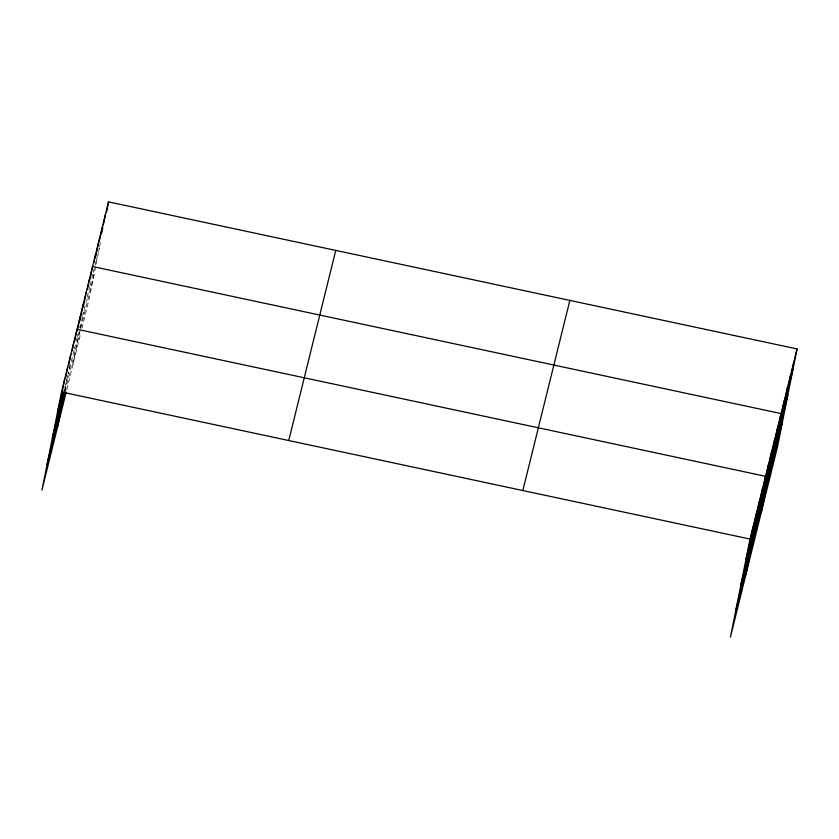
<?xml version="1.0" encoding="UTF-8"?>
<svg xmlns="http://www.w3.org/2000/svg" width="839" height="839" viewBox="0 0 839 839"><rect width="100%" height="100%" fill="white"/><g stroke="black" fill="none" stroke-linecap="round" stroke-linejoin="round"><path stroke-width="0.63" stroke-dasharray="4.2 3.15" d="M64.75 390.88L67.865 375.274M69.92 365.017L68.127 373.995L70.969 362.721M72.983 364.577L80.02 329.339M80.261 328.143L83.386 312.528L81.834 318.81M98.404 252.686L88.965 299.942L81.991 328.143M98.645 251.49L99.369 247.893L98.499 251.417M99.621 246.603L100.9 240.195M63.837 391.582L64.456 389.076M64.76 387.817L67.56 376.533M71.284 361.473L74.073 350.178M74.388 348.919L77.178 337.624M77.482 336.376L78.415 332.611M79.663 327.588L80.282 325.081M83.963 310.178L85.704 303.131M85.998 301.956L86.574 299.607M87.162 297.247L89.773 286.676M90.067 285.501L92.972 273.745M93.265 272.57L94.713 266.697M95.006 265.523L96.17 260.814M96.464 259.639L97.041 257.29M65.075 391.645L80.429 329.538M80.722 328.364L94.094 274.301M66.774 389.674L80.827 332.852"/><path stroke-width="1.26" d="M797.05 348.93L750.035 539.058L730.444 637.116L777.459 446.988L797.05 348.93L108.556 201.884L61.541 392.012L41.95 490.07L66.155 392.191M60.576 399.825L64.645 379.459M65.463 378.368L67.749 366.916M68.819 364.546L70.854 354.362M72.175 350.723L73.958 341.819M57.461 427.324L64.509 392.086M74.765 340.728L77.062 329.266L765.546 476.321L745.955 574.379M77.366 330.723L80.166 316.723M79.957 320.718L83.26 304.169M83.313 306.896L86.365 291.626M87.434 289.256L89.469 279.072M90.035 279.251L92.573 266.529L781.067 413.575L761.466 511.633M93.989 262.513L95.772 253.598M95.919 255.947L98.971 240.667M99.872 239.199L102.169 227.736M101.802 232.634L102.819 227.537M103.333 224.999L105.368 214.815M106.522 212.068L108.556 201.884M749.07 546.881L753.139 526.514M752.174 534.328L756.243 513.961M755.268 521.785L759.347 501.418M758.372 509.231L762.441 488.864M764.581 484.134L768.65 463.768M767.685 471.591L771.754 451.225M770.789 459.038L774.858 438.671M773.894 446.495L777.963 426.128M780.197 421.021L784.266 400.654M783.385 408.09L787.454 387.723M786.583 395.159L790.653 374.792M789.782 382.227L793.851 361.861M57.471 412.379L62.747 391.047M52.354 438.01L63.523 392.841M47.068 464.428L65.075 391.645M288.742 440.538L335.757 250.41M522.833 490.532L569.849 300.404M745.965 559.424L792.981 369.307M740.837 585.066L787.852 394.938M735.562 611.484L782.577 421.356M61.541 392.012L750.035 539.058"/></g></svg>
